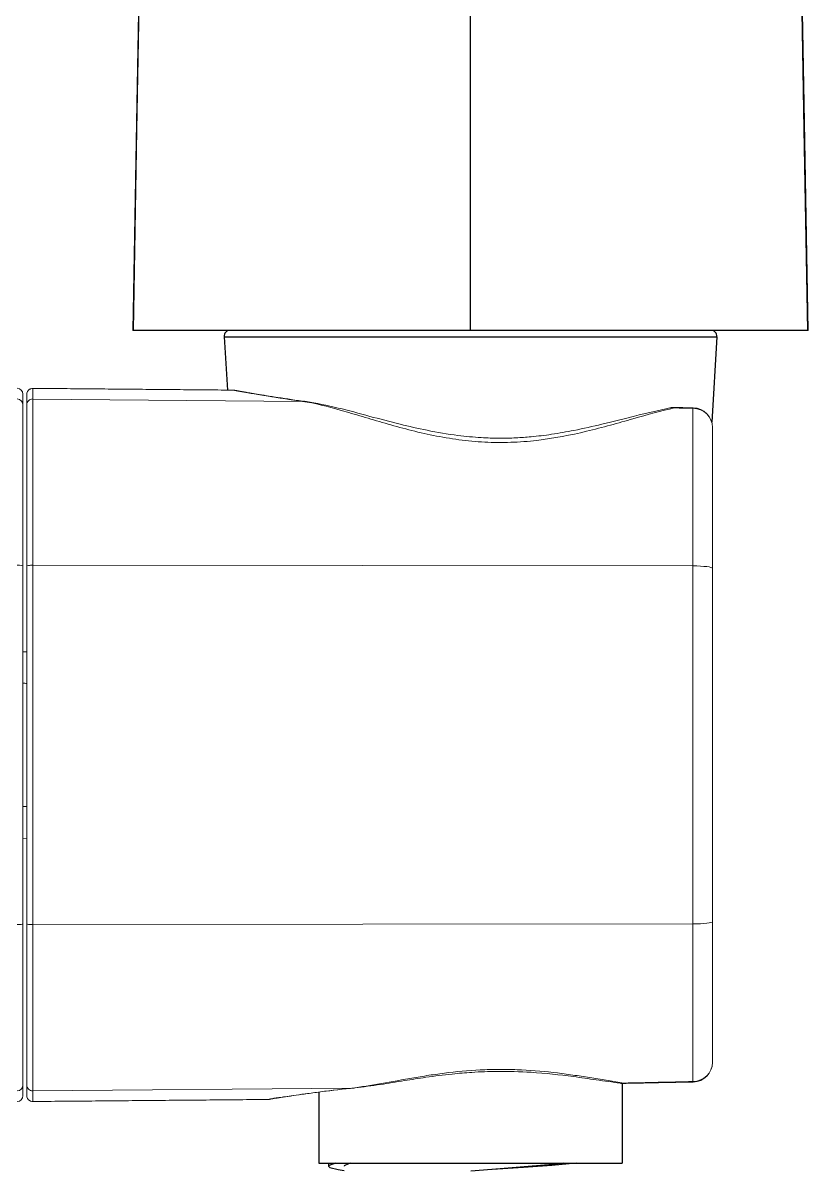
# Model space of a CAD drawing. Extents: x 0 to 3160, y 0 to 2315.
# Drawn here: x 1154 to 1194.1, y 794.5 to 853.1 of the extents above; entities that cross this region are included whole.
import ezdxf

# ---------------------------------------------------------------- set-up
doc = ezdxf.new("R2010")
doc.units = 0
doc.header["$LTSCALE"] = 4
doc.header["$MEASUREMENT"] = 0
doc.layers.get('0').update_dxf_attribs({"linetype": 'CONTINUOUS'})
doc.layers.add('1', color=7, linetype='CONTINUOUS', true_color=0xffffff)
doc.layers.add('DEF_LAYER_ASSEM_MEMBER', color=7, linetype='CONTINUOUS')
doc.layers.add('MEMBER', color=7, linetype='CONTINUOUS')

msp = doc.modelspace()

# ---------------------------------------------------------------- linework, layer by layer
msp.add_line((1189.18, 837.409), (1164.618, 837.409))
at = {"layer": '1', "color": 7, "linetype": 'Continuous', "lineweight": 18}
for p, q in [((1154.049, 834.155), (1154.049, 833.614)), ((1154.049, 833.614), (1154.049, 825.39)), ((1154.049, 825.39), (1154.049, 807.121)), ((1154.25, 821.005), (1154.049, 821.005)), ((1154.05, 811.491), (1154.249, 811.489)), ((1154.049, 807.121), (1154.049, 798.897)), ((1154.049, 798.356), (1154.049, 798.897))]:
    msp.add_line(p, q, dxfattribs=at)
at = {"layer": '1', "color": 7, "linetype": 'Continuous', "lineweight": 13}
for p, q in [((1168.327, 833.79), (1154.552, 833.909)), ((1154.552, 825.425), (1188.258, 825.39)), ((1188.258, 807.12), (1154.552, 807.086)), ((1170.833, 798.742), (1154.552, 798.601))]:
    msp.add_line(p, q, dxfattribs=at)
at = {"layer": '1', "color": 7, "linetype": 'Continuous', "lineweight": 18}
for centre, radius, start, end in [((1153.749, 834.155), 0.3, 0, 89.56667), ((1187.297, 832.48), 1, 88.80041, 101.10402), ((1188.249, 832.46), 1, 0, 88.80837), ((1188.249, 800.051), 1, 271.21278, 0), ((1184.71, 799.978), 1, 262.39903, 271.17218), ((1153.749, 798.356), 0.3, 270.43333, 0)]:
    msp.add_arc(centre, radius, start, end, dxfattribs=at)
at = {"layer": '1', "color": 7, "linetype": 'Continuous', "lineweight": 13}
for centre, major_axis, ratio, start_param, end_param in [((1153.749, 833.614), (0.3, 0), 0.993003, 0, 1.563233), ((1154.549, 833.612), (0.3, 0), 0.993003, 1.56207, 3.141593), ((1188.249, 832.46), (1, 0), 0.973424, 0, 1.56207), ((1153.749, 825.39), (0.3, 0), 0.118089, 0, 1.563233), ((1154.549, 825.39), (-0.3, 0), 0.118089, 4.703662, 6.283185), ((1188.249, 825.272), (-1, 0), 0.118089, 3.141593, 4.703662), ((1153.749, 807.121), (0.3, 0), 0.118089, 4.719952, 6.283185), ((1154.549, 807.121), (-0.3, 0), 0.118089, 0, 1.579523), ((1188.249, 807.239), (-1, 0), 0.118089, 1.579523, 3.141593), ((1188.249, 800.051), (1, 0), 0.973424, 4.721116, 6.283185), ((1153.749, 798.897), (-0.3, 0), 0.993003, 1.578359, 3.141593), ((1154.549, 798.899), (0.3, 0), 0.993003, 3.141593, 4.721116)]:
    msp.add_ellipse(centre, major_axis=major_axis, ratio=ratio, start_param=start_param, end_param=end_param, dxfattribs=at)
at = {"layer": '1', "color": 7, "linetype": 'Continuous', "lineweight": 18}
for centre, major_axis, ratio, start_param, end_param in [((1168.319, 832.797), (0.137, 0.991), 0.733084, 6.1948, 6.457688), ((1059.939, 816.255), (372.414, 0), 0.008727, 1.314751, 1.315322), ((1059.939, 816.255), (372.413, 0), 0.008727, 4.967863, 4.968434), ((1170.824, 799.735), (0.107, -0.994), 0.636114, 6.129542, 6.392906)]:
    msp.add_ellipse(centre, major_axis=major_axis, ratio=ratio, start_param=start_param, end_param=end_param, dxfattribs=at)
for points, degree, knots in [([(1154.552, 834.452), (1154.513, 834.452), (1154.456, 834.442), (1154.385, 834.406), (1154.337, 834.367), (1154.297, 834.319), (1154.261, 834.248), (1154.25, 834.191), (1154.249, 834.152)], 3, [0, 0, 0, 0, 0.239337, 0.368284, 0.500001, 0.631718, 0.760665, 1, 1, 1, 1]), ([(1168.519, 833.775), (1167.972, 833.852), (1167.008, 833.99), (1165.933, 834.166), (1165.463, 834.246), (1165.312, 834.271), (1165.292, 834.275)], 3, [0, 0, 0, 0, 0.315573, 0.631572, 0.946852, 1, 1, 1, 1]), ([(1187.08, 833.456), (1186.514, 833.331), (1185.413, 833.081), (1183.74, 832.643), (1182.303, 832.32), (1181.082, 832.104), (1180.086, 831.983), (1179.194, 831.92), (1178.344, 831.901), (1177.353, 831.933), (1176.112, 832.051), (1174.716, 832.29), (1173.21, 832.637), (1171.676, 833.046), (1170.045, 833.494), (1169.025, 833.693), (1168.519, 833.775)], 3, [0, 0, 0, 0, 0.110981, 0.203311, 0.27777, 0.334724, 0.385583, 0.422614, 0.462915, 0.506751, 0.563913, 0.641175, 0.712332, 0.795867, 0.891329, 1, 1, 1, 1]), ([(1154.249, 833.612), (1154.249, 833.487), (1154.249, 833.195), (1154.249, 832.504), (1154.249, 832.237), (1154.249, 831.635), (1154.249, 831.298), (1154.249, 830.554), (1154.249, 830.154), (1154.249, 829.307), (1154.249, 828.859), (1154.249, 827.913), (1154.249, 827.423), (1154.249, 826.424), (1154.249, 825.913), (1154.249, 825.39)], 3, [0, 0, 0, 0, 0.25, 0.25, 0.375, 0.375, 0.5, 0.5, 0.625, 0.625, 0.75, 0.75, 0.875, 0.875, 1, 1, 1, 1]), ([(1189.249, 825.272), (1189.249, 825.701), (1189.249, 826.121), (1189.249, 826.949), (1189.249, 827.356), (1189.249, 828.132), (1189.249, 828.505), (1189.249, 829.22), (1189.249, 829.565), (1189.249, 830.202), (1189.249, 830.497), (1189.249, 830.902), (1189.249, 831.032), (1189.249, 831.278), (1189.249, 831.396), (1189.249, 831.943), (1189.249, 832.262), (1189.249, 832.46)], 3, [0, 0, 0, 0, 0.125, 0.125, 0.25, 0.25, 0.375, 0.375, 0.5, 0.5, 0.625, 0.625, 0.6875, 0.6875, 0.75, 0.75, 1, 1, 1, 1]), ([(1154.249, 823.95), (1154.249, 823.962), (1154.249, 823.985), (1154.249, 824.02), (1154.249, 824.055), (1154.249, 824.089), (1154.249, 824.124), (1154.249, 824.159), (1154.249, 824.194), (1154.249, 824.229), (1154.249, 824.263), (1154.249, 824.298), (1154.249, 824.333), (1154.249, 824.367), (1154.249, 824.402), (1154.249, 824.437), (1154.249, 824.471), (1154.249, 824.506), (1154.249, 824.54), (1154.249, 824.575), (1154.249, 824.609), (1154.249, 824.644), (1154.249, 824.678), (1154.249, 824.712), (1154.249, 824.747), (1154.249, 824.781), (1154.249, 824.815), (1154.249, 824.849), (1154.249, 824.883), (1154.249, 824.917), (1154.249, 824.951), (1154.249, 824.985), (1154.249, 825.019), (1154.249, 825.052), (1154.249, 825.086), (1154.249, 825.12), (1154.249, 825.153), (1154.249, 825.186), (1154.249, 825.22), (1154.249, 825.253), (1154.249, 825.286), (1154.249, 825.319), (1154.249, 825.352), (1154.249, 825.385), (1154.249, 825.417), (1154.249, 825.45), (1154.249, 825.483), (1154.249, 825.515), (1154.249, 825.547), (1154.249, 825.579), (1154.249, 825.611), (1154.249, 825.643), (1154.249, 825.675), (1154.249, 825.707), (1154.249, 825.738), (1154.249, 825.77), (1154.249, 825.801), (1154.249, 825.832), (1154.249, 825.863), (1154.249, 825.894), (1154.249, 825.925), (1154.249, 825.956), (1154.249, 825.986), (1154.249, 826.017), (1154.249, 826.047), (1154.249, 826.077), (1154.249, 826.107), (1154.249, 826.136), (1154.249, 826.166), (1154.249, 826.195), (1154.249, 826.225), (1154.249, 826.254), (1154.249, 826.283), (1154.249, 826.312), (1154.249, 826.34), (1154.249, 826.369), (1154.249, 826.388), (1154.249, 826.397)], 3, [0, 0, 0, 0, 0.013184, 0.026379, 0.039587, 0.052806, 0.066035, 0.079276, 0.092527, 0.105788, 0.119059, 0.132339, 0.145629, 0.158927, 0.172234, 0.185549, 0.198872, 0.212202, 0.22554, 0.238884, 0.252235, 0.265592, 0.278955, 0.292324, 0.305698, 0.319077, 0.33246, 0.345848, 0.359239, 0.372634, 0.386033, 0.399434, 0.412837, 0.426243, 0.439651, 0.45306, 0.466471, 0.479882, 0.493294, 0.506706, 0.520118, 0.533529, 0.546939, 0.560349, 0.573756, 0.587162, 0.600566, 0.613967, 0.627365, 0.64076, 0.654152, 0.66754, 0.680923, 0.694302, 0.707676, 0.721044, 0.734408, 0.747765, 0.761116, 0.77446, 0.787798, 0.801128, 0.814451, 0.827766, 0.841073, 0.854371, 0.867661, 0.880941, 0.894212, 0.907473, 0.920724, 0.933965, 0.947194, 0.960413, 0.97362, 0.986816, 1, 1, 1, 1]), ([(1154.249, 807.121), (1154.249, 811.67), (1154.249, 816.252), (1154.249, 820.836), (1154.249, 825.39)], 2, [0, 0, 0, 0.5, 0.5, 1, 1, 1]), ([(1189.249, 825.272), (1189.249, 820.778), (1189.249, 816.252), (1189.249, 811.73), (1189.249, 807.239)], 2, [0, 0, 0, 0.5, 0.5, 1, 1, 1]), ([(1154.249, 807.121), (1154.249, 806.074), (1154.249, 805.076), (1154.249, 803.654), (1154.249, 803.205), (1154.249, 802.358), (1154.249, 801.96), (1154.249, 801.215), (1154.249, 800.877), (1154.249, 800.274), (1154.249, 800.008), (1154.249, 799.548), (1154.249, 799.36), (1154.249, 799.067), (1154.249, 798.962), (1154.249, 798.899)], 3, [0, 0, 0, 0, 0.25, 0.25, 0.375, 0.375, 0.5, 0.5, 0.625, 0.625, 0.75, 0.75, 0.875, 0.875, 1, 1, 1, 1]), ([(1189.249, 800.051), (1189.249, 800.15), (1189.249, 800.28), (1189.249, 800.602), (1189.249, 800.795), (1189.249, 801.231), (1189.249, 801.476), (1189.249, 802.019), (1189.249, 802.32), (1189.249, 802.958), (1189.249, 803.296), (1189.249, 803.831), (1189.249, 804.015), (1189.249, 804.391), (1189.249, 804.584), (1189.249, 805.563), (1189.249, 806.382), (1189.249, 807.239)], 3, [0, 0, 0, 0, 0.125, 0.125, 0.25, 0.25, 0.375, 0.375, 0.5, 0.5, 0.625, 0.625, 0.6875, 0.6875, 0.75, 0.75, 1, 1, 1, 1]), ([(1170.999, 798.755), (1171.415, 798.804), (1172.223, 798.909), (1173.452, 799.114), (1174.678, 799.306), (1175.836, 799.456), (1177.054, 799.562), (1178.407, 799.615), (1180.169, 799.563), (1181.873, 799.375), (1183.373, 799.156), (1184.148, 799.049), (1184.541, 798.994)], 3, [0, 0, 0, 0, 0.11203, 0.207939, 0.289711, 0.385494, 0.454337, 0.542179, 0.660943, 0.81231, 0.901431, 1, 1, 1, 1]), ([(1154.249, 798.899), (1154.249, 798.539), (1154.249, 798.358), (1154.249, 798.358), (1154.249, 798.358), (1154.249, 798.358)], 3, [0, 0, 0, 0, 0.999855, 0.999855, 1, 1, 1, 1]), ([(1154.249, 798.358), (1154.25, 798.319), (1154.261, 798.262), (1154.297, 798.192), (1154.337, 798.143), (1154.385, 798.104), (1154.456, 798.068), (1154.513, 798.058), (1154.552, 798.058)], 3, [0, 0, 0, 0, 0.239336, 0.368283, 0.5, 0.631717, 0.760664, 1, 1, 1, 1]), ([(1166.97, 798.24), (1166.973, 798.239), (1167.139, 798.26), (1167.787, 798.355), (1168.391, 798.439), (1168.625, 798.471)], 3, [0, 0, 0, 0, 0.377566, 0.781238, 1, 1, 1, 1])]:
    msp.add_open_spline(points, degree=degree, knots=knots, dxfattribs=at)
for points, degree in [([(1164.802, 834.363), (1154.552, 834.453)], 1), ([(1165.156, 834.295), (1164.801, 834.363)], 1), ([(1154.249, 834.152), (1154.249, 834.152), (1154.249, 833.972), (1154.249, 833.612)], 3), ([(1188.269, 833.456), (1187.322, 833.476)], 1), ([(1169.342, 798.563), (1169.828, 798.624), (1170.379, 798.687), (1170.999, 798.755)], 3), ([(1184.734, 798.982), (1188.275, 799.054)], 1), ([(1154.552, 798.058), (1166.594, 798.163)], 1), ([(1166.593, 798.163), (1166.97, 798.24)], 1)]:
    msp.add_open_spline(points, degree=degree, dxfattribs=at)
at = {"layer": '1', "color": 7, "linetype": 'Continuous', "lineweight": 13}
for points, knots in [([(1154.552, 834.453), (1154.552, 834.453), (1154.552, 834.453), (1154.552, 834.453), (1154.552, 834.27), (1154.552, 833.909)], [0, 0, 0, 0, 0.000258, 0.000258, 1, 1, 1, 1]), ([(1154.552, 833.909), (1154.552, 833.791), (1154.552, 833.509), (1154.552, 832.809), (1154.552, 832.531), (1154.552, 831.891), (1154.552, 831.53), (1154.552, 830.738), (1154.552, 830.307), (1154.552, 829.398), (1154.552, 828.919), (1154.552, 827.446), (1154.552, 826.417), (1154.552, 825.425)], [0, 0, 0, 0, 0.25, 0.25, 0.375, 0.375, 0.5, 0.5, 0.625, 0.625, 0.75, 0.75, 1, 1, 1, 1]), ([(1168.327, 833.79), (1168.934, 833.697), (1169.59, 833.53), (1170.643, 833.231), (1171.006, 833.123), (1171.758, 832.899), (1172.147, 832.783), (1173.331, 832.442), (1174.151, 832.224), (1175.437, 831.965), (1175.874, 831.89), (1176.746, 831.775), (1177.184, 831.734), (1178.065, 831.688), (1178.508, 831.684), (1179.398, 831.713), (1179.847, 831.748), (1181.162, 831.9), (1182.008, 832.066), (1183.239, 832.36), (1183.645, 832.466), (1184.437, 832.683), (1184.822, 832.792), (1185.941, 833.11), (1186.645, 833.309), (1187.306, 833.455)], [0, 0, 0, 0, 0.125, 0.125, 0.1875, 0.1875, 0.25, 0.25, 0.375, 0.375, 0.4375, 0.4375, 0.5, 0.5, 0.5625, 0.5625, 0.625, 0.625, 0.75, 0.75, 0.8125, 0.8125, 0.875, 0.875, 1, 1, 1, 1]), ([(1188.258, 833.433), (1188.26, 833.442), (1188.262, 833.448), (1188.266, 833.457), (1188.269, 833.46), (1188.271, 833.46)], [0, 0, 0, 0, 0.5, 0.5, 1, 1, 1, 1]), ([(1188.258, 825.39), (1188.258, 826.352), (1188.258, 827.35), (1188.258, 828.778), (1188.258, 829.242), (1188.258, 830.124), (1188.258, 830.542), (1188.258, 831.31), (1188.258, 831.661), (1188.258, 832.281), (1188.258, 832.551), (1188.258, 833.067), (1188.258, 833.284), (1188.258, 833.433)], [0, 0, 0, 0, 0.274507, 0.274507, 0.41176, 0.41176, 0.549014, 0.549014, 0.686267, 0.686267, 0.823521, 0.823521, 1, 1, 1, 1]), ([(1154.552, 825.425), (1154.552, 822.39), (1154.552, 819.323), (1154.552, 813.188), (1154.552, 810.121), (1154.552, 807.086)], [0, 0, 0, 0, 0.5, 0.5, 1, 1, 1, 1]), ([(1188.258, 807.12), (1188.258, 810.144), (1188.258, 813.2), (1188.258, 819.311), (1188.258, 822.367), (1188.258, 825.39)], [0, 0, 0, 0, 0.5, 0.5, 1, 1, 1, 1]), ([(1154.552, 807.086), (1154.552, 806.094), (1154.552, 805.065), (1154.552, 803.592), (1154.552, 803.113), (1154.552, 802.204), (1154.552, 801.773), (1154.552, 800.981), (1154.552, 800.619), (1154.552, 799.98), (1154.552, 799.701), (1154.552, 799.002), (1154.552, 798.72), (1154.552, 798.601)], [0, 0, 0, 0, 0.25, 0.25, 0.375, 0.375, 0.5, 0.5, 0.625, 0.625, 0.75, 0.75, 1, 1, 1, 1]), ([(1188.258, 799.078), (1188.258, 799.227), (1188.258, 799.444), (1188.258, 799.96), (1188.258, 800.23), (1188.258, 800.85), (1188.258, 801.201), (1188.258, 801.969), (1188.258, 802.387), (1188.258, 803.268), (1188.258, 803.733), (1188.258, 805.161), (1188.258, 806.159), (1188.258, 807.12)], [0, 0, 0, 0, 0.176479, 0.176479, 0.313733, 0.313733, 0.450986, 0.450986, 0.58824, 0.58824, 0.725493, 0.725493, 1, 1, 1, 1]), ([(1184.719, 798.999), (1184.197, 799.077), (1183.656, 799.169), (1182.81, 799.305), (1182.523, 799.351), (1181.936, 799.437), (1181.638, 799.478), (1180.738, 799.587), (1180.128, 799.643), (1179.199, 799.688), (1178.887, 799.697), (1178.257, 799.7), (1177.941, 799.694), (1177.006, 799.657), (1176.393, 799.604), (1175.487, 799.497), (1175.188, 799.456), (1174.593, 799.367), (1174.297, 799.319), (1173.433, 799.172), (1172.881, 799.07), (1171.824, 798.884), (1171.317, 798.8), (1170.833, 798.742)], [0, 0, 0, 0, 0.125, 0.125, 0.1875, 0.1875, 0.25, 0.25, 0.375, 0.375, 0.4375, 0.4375, 0.5, 0.5, 0.625, 0.625, 0.6875, 0.6875, 0.75, 0.75, 0.875, 0.875, 1, 1, 1, 1]), ([(1154.552, 798.601), (1154.552, 798.556), (1154.552, 798.514), (1154.552, 798.435), (1154.552, 798.398), (1154.552, 798.296), (1154.552, 798.24), (1154.552, 798.104), (1154.552, 798.058), (1154.552, 798.058), (1154.552, 798.058), (1154.552, 798.058)], [0, 0, 0, 0, 0.124968, 0.124968, 0.249937, 0.249937, 0.499874, 0.499874, 0.999748, 0.999748, 1, 1, 1, 1]), ([(1170.833, 798.742), (1170.164, 798.67), (1169.565, 798.596), (1168.781, 798.492), (1168.539, 798.459), (1168.092, 798.395), (1167.887, 798.365), (1167.337, 798.283), (1167.062, 798.239), (1166.782, 798.194), (1166.71, 798.182), (1166.617, 798.167), (1166.593, 798.163), (1166.593, 798.163)], [0, 0, 0, 0, 0.250194, 0.250194, 0.37529, 0.37529, 0.500387, 0.500387, 0.750581, 0.750581, 0.875678, 0.875678, 1, 1, 1, 1]), ([(1184.734, 798.981), (1184.733, 798.979), (1184.728, 798.975), (1184.722, 798.989), (1184.719, 798.999)], [0, 0, 0, 0, 0.300153, 1, 1, 1, 1])]:
    msp.add_open_spline(points, degree=3, knots=knots, dxfattribs=at)
msp.add_rational_spline([(1164.801, 834.363), (1164.801, 834.363), (1164.801, 834.363), (1164.801, 834.363), (1164.821, 834.36), (1164.899, 834.345), (1164.958, 834.334), (1165.188, 834.292), (1165.415, 834.251), (1165.871, 834.172), (1166.041, 834.143), (1166.412, 834.081), (1166.614, 834.048), (1167.266, 833.945), (1167.764, 833.869), (1168.327, 833.79)], [1.00000000028, 1.00000000028, 1.00000000028, 1.00000000028, 1.00000000028, 1.00000000028, 1.00000000028, 1.00000000028, 1.00000000028, 1.00000000029, 1.00000000029, 1.00000000029, 1.00000000029, 1.0000000003, 1.0000000003, 1.00000000031], degree=3, knots=[0, 0, 0, 0, 0.001069, 0.001069, 0.125935, 0.125935, 0.250802, 0.250802, 0.500535, 0.500535, 0.625401, 0.625401, 0.750267, 0.750267, 1, 1, 1, 1], dxfattribs=at)
for points, weights in [([(1187.306, 833.455), (1187.19, 833.484), (1187.08, 833.456)], [1, 0.92854249293, 0.887447682745]), ([(1184.54, 798.994), (1184.627, 798.971), (1184.719, 798.999)], [0.882397717904, 0.927200461362, 1])]:
    msp.add_rational_spline(points, weights, degree=2, dxfattribs=at)
for points in [[(1187.306, 833.455), (1187.311, 833.463), (1187.316, 833.471), (1187.322, 833.467)], [(1187.306, 833.455), (1187.623, 833.448), (1187.941, 833.44), (1188.258, 833.433)], [(1184.719, 799), (1185.898, 799.025), (1187.078, 799.051), (1188.258, 799.078)], [(1188.271, 799.054), (1188.266, 799.053), (1188.262, 799.061), (1188.258, 799.078)]]:
    msp.add_open_spline(points, degree=3, dxfattribs=at)
at = {"layer": '1', "color": 7, "linetype": 'Continuous', "lineweight": 18}
msp.add_rational_spline([(1154.249, 806.114), (1154.251, 806.836), (1154.251, 807.671), (1154.249, 808.56)], [1.01742247546, 0.993952269962, 0.99419499266, 1.01815064356], degree=3, dxfattribs=at)
at = {"layer": 'DEF_LAYER_ASSEM_MEMBER', "color": 7, "linetype": 'Continuous'}
for p, q in [((1164.318, 837.09), (1164.485, 834.366)), ((1189.479, 837.09), (1189.212, 832.723)), ((1184.649, 799.01), (1184.649, 794.909)), ((1169.149, 798.541), (1169.149, 794.909)), ((1169.149, 794.909), (1184.648, 794.909)), ((1169.649, 794.909), (1169.649, 794.759)), ((1170.143, 794.581), (1170.449, 794.538))]:
    msp.add_line(p, q, dxfattribs=at)
at = {"layer": 'DEF_LAYER_ASSEM_MEMBER', "color": 9, "linetype": 'Continuous'}
msp.add_line((1164.318, 837.09), (1189.479, 837.09), dxfattribs=at)
at = {"layer": 'DEF_LAYER_ASSEM_MEMBER', "color": 7, "linetype": 'Continuous'}
for points in [[(1170.004, 794.909), (1169.675, 794.8), (1169.649, 794.759)], [(1169.649, 794.759), (1169.723, 794.691), (1170.143, 794.581)], [(1170.791, 794.909), (1170.677, 794.886), (1170.452, 794.773), (1170.449, 794.759)], [(1181.659, 794.909), (1181.109, 794.848), (1179.844, 794.735), (1178.414, 794.622), (1176.921, 794.51)], [(1182.287, 794.909), (1181.055, 794.8), (1179.611, 794.692), (1178.027, 794.583)]]:
    msp.add_lwpolyline(points, dxfattribs=at)
for centre, start, end in [((1164.618, 837.109), 89.99992, 183.5), ((1189.18, 837.109), 356.5, 90.00008)]:
    msp.add_arc(centre, 0.3, start, end, dxfattribs=at)
at = {"layer": 'MEMBER', "color": 9, "linetype": 'Continuous'}
msp.add_line((1176.899, 837.409), (1176.899, 961.187), dxfattribs=at)
at = {"layer": 'MEMBER', "color": 7, "linetype": 'Continuous'}
msp.add_line((1194.132, 837.409), (1159.665, 837.409), dxfattribs=at)
for points in [[(1162.419, 963.731), (1162.168, 953.109), (1161.825, 939.251), (1161.494, 925.614), (1161.178, 912.22), (1160.877, 899.054), (1160.595, 886.115), (1160.334, 873.439), (1160.092, 861.053), (1159.868, 848.973), (1159.665, 837.409)], [(1194.132, 837.409), (1193.929, 848.987), (1193.705, 861.067), (1193.463, 873.453), (1193.202, 886.129), (1192.92, 899.067), (1192.619, 912.233), (1192.303, 925.627), (1191.972, 939.263), (1191.63, 953.12), (1191.379, 963.731)]]:
    msp.add_lwpolyline(points, dxfattribs=at)
at = {"layer": 'MEMBER', "color": 9, "linetype": 'Continuous'}
for points in [[(1191.862, 942.721), (1191.929, 940.038), (1191.995, 937.368), (1192.061, 934.7), (1192.126, 932.019), (1192.192, 929.333), (1192.257, 926.654), (1192.323, 923.907), (1192.394, 920.907), (1192.474, 917.539), (1192.561, 913.86), (1192.651, 910.022), (1192.741, 906.125), (1192.833, 902.089), (1192.931, 897.717), (1193.038, 892.847), (1193.155, 887.371), (1193.284, 881.219), (1193.424, 874.316), (1193.577, 866.522), (1193.744, 857.666), (1193.925, 847.675), (1194.102, 837.409)], [(1159.696, 837.409), (1159.872, 847.645), (1160.037, 856.782), (1160.19, 864.938), (1160.332, 872.239), (1160.464, 878.809), (1160.587, 884.727), (1160.699, 890.04), (1160.803, 894.823), (1160.899, 899.182), (1160.992, 903.294), (1161.086, 907.39), (1161.18, 911.449), (1161.269, 915.243), (1161.349, 918.641)]]:
    msp.add_lwpolyline(points, dxfattribs=at)

doc.saveas('drawing.dxf')
